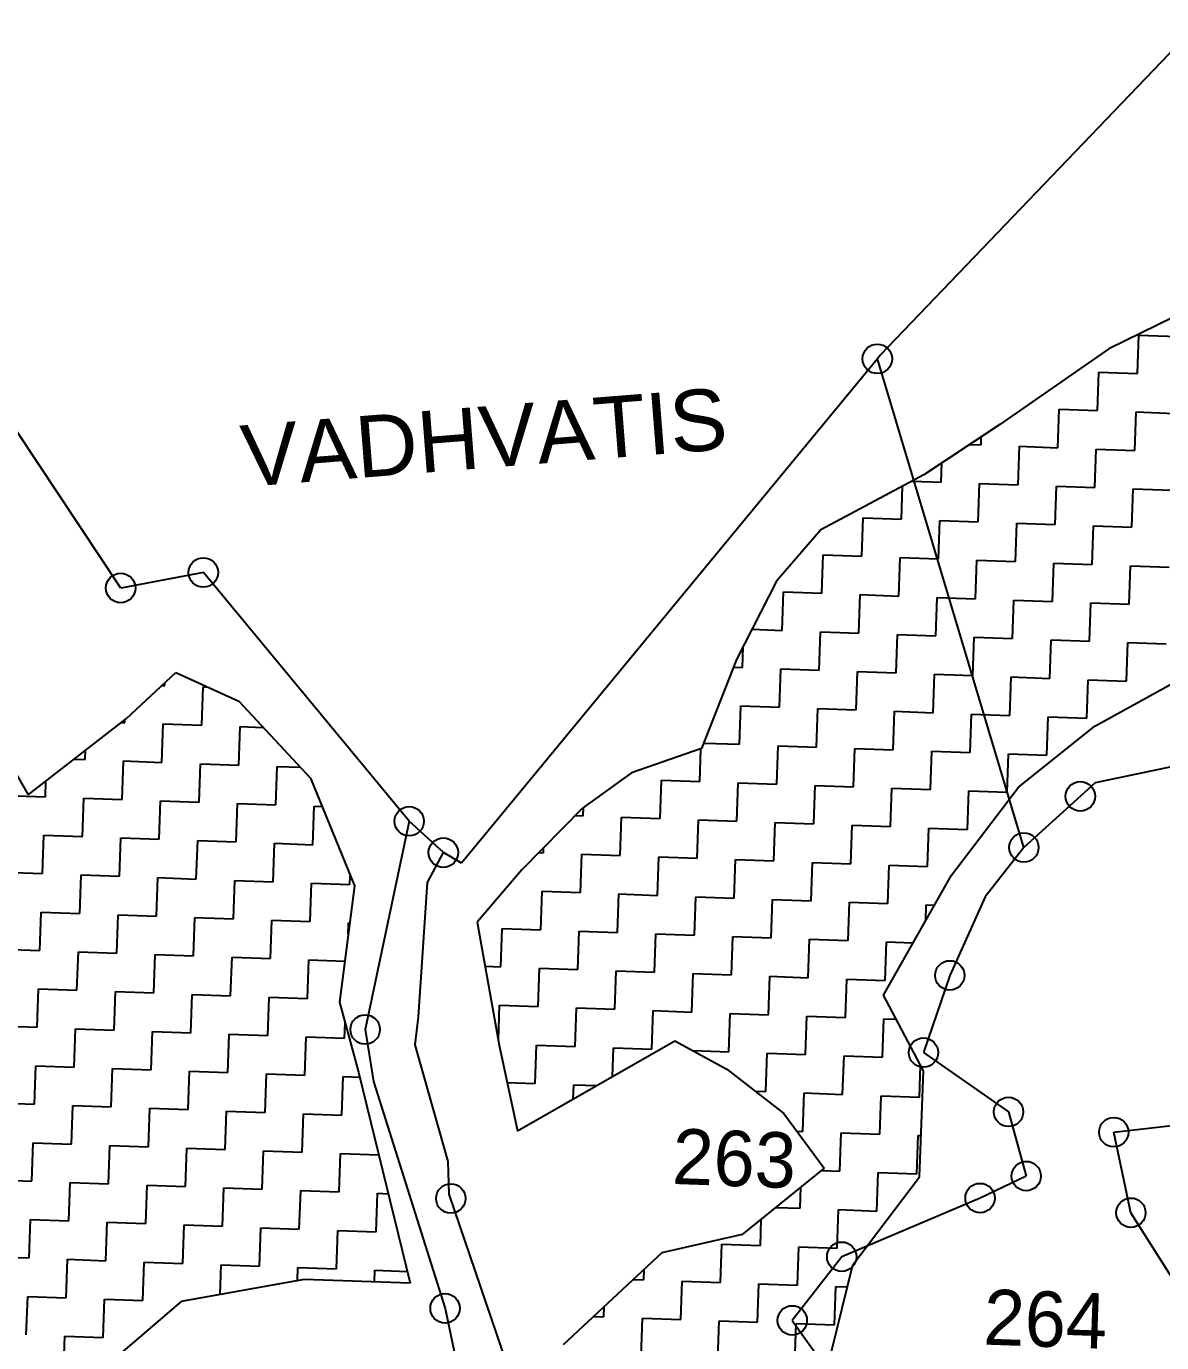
# Model space of a CAD drawing. Header units: metres. Extents: x 287345 to 291891, y 1993918 to 2000004.
# Drawn here: x 288599.1 to 288896.2, y 1998609.2 to 1998953.6 of the extents above; entities that cross this region are included whole.
import ezdxf
from ezdxf.enums import TextEntityAlignment as Align

# ---------------------------------------------------------------- set-up
doc = ezdxf.new("R2010")
doc.units = ezdxf.units.M
doc.header["$MEASUREMENT"] = 0
for name, color, linetype in [('POLY_HATCH', 12, 'Continuous'), ('POLY_PARCEL', 6, 'Continuous'), ('POLY_ROAD', 30, 'Continuous'), ('TEXT_MAPOUT', 7, 'Continuous'), ('TEXT_PARCEL', 7, 'Continuous'), ('V_BOUND_LINE', 7, 'Continuous')]:
    doc.layers.add(name, color=color, linetype=linetype)
doc.styles.get("Standard").update_dxf_attribs({"font": 'arial.ttf'})
doc.styles.add('TEXT_MAP', font='')
doc.styles.get('TEXT_MAP').set_extended_font_data('Kruti Dev 050')

msp = doc.modelspace()

# ---------------------------------------------------------------- linework, layer by layer
for centre in [(288821.82, 1998866.61), (288645.44, 1998810.71), (288623.8, 1998806.65), (288874.94, 1998752.15), (288699.31, 1998745.64), (288708.24, 1998737.43), (288860.18, 1998738.77), (288840.78, 1998705.31), (288687.78, 1998691.15), (288833.89, 1998685.13), (288856.16, 1998669.61), (288883.69, 1998664.3), (288860.79, 1998652.82), (288710.19, 1998646.97), (288848.7, 1998647.07), (288888.18, 1998643.23), (288812.5, 1998631.72), (288708.69, 1998618.22), (288799.56, 1998615.07)]:
    msp.add_circle(centre, 3.85)
at = {"layer": 'POLY_HATCH'}
for p, q in [((288903.62, 1998879.62), (288882.4, 1998869.25)), ((288882.4, 1998869.25), (288853.89, 1998849.42)), ((288853.89, 1998849.42), (288833.96, 1998836.22)), ((288833.96, 1998836.22), (288807.03, 1998821.89)), ((288807.03, 1998821.89), (288795.43, 1998808.41)), ((288795.43, 1998808.41), (288784.98, 1998787.93)), ((288878.77, 1998770.48), (288935.49, 1998801.83)), ((288784.98, 1998787.93), (288775.81, 1998764.63)), ((288625.32, 1998772.52), (288638.26, 1998784.56)), ((288638.26, 1998784.56), (288654.68, 1998777.04)), ((288586.49, 1998775.28), (288599.59, 1998752.58)), ((288654.68, 1998777.04), (288673.44, 1998756.92)), ((288599.59, 1998752.58), (288625.32, 1998772.52)), ((288858.74, 1998754.52), (288878.77, 1998770.48)), ((288775.81, 1998764.63), (288757.51, 1998758.33)), ((288673.44, 1998756.92), (288684.95, 1998728.72)), ((288757.51, 1998758.33), (288744.67, 1998749.06)), ((288841.24, 1998731.51), (288858.74, 1998754.52)), ((288744.67, 1998749.06), (288728.8, 1998732.95)), ((288728.8, 1998732.95), (288717.06, 1998719.23)), ((288823.44, 1998700.18), (288841.24, 1998731.51)), ((288684.95, 1998728.72), (288681.09, 1998698.28)), ((288717.06, 1998719.23), (288722.87, 1998687.07)), ((288681.09, 1998698.28), (288686.01, 1998680.04)), ((288833.86, 1998680.36), (288823.44, 1998700.18)), ((288727.64, 1998664.66), (288768.79, 1998688.22)), ((288768.79, 1998688.22), (288782.43, 1998680.79)), ((288722.87, 1998687.07), (288727.64, 1998664.66)), ((288686.01, 1998680.04), (288699.6, 1998624.81)), ((288782.43, 1998680.79), (288797.32, 1998669.15)), ((288832.88, 1998652.6), (288833.86, 1998680.36)), ((288797.32, 1998669.15), (288807.94, 1998654.87)), ((288807.94, 1998654.87), (288786.47, 1998637.57)), ((288815.38, 1998629.6), (288832.88, 1998652.6)), ((288786.47, 1998637.57), (288765.44, 1998632.75)), ((288765.44, 1998632.75), (288739.56, 1998608.66)), ((288807.26, 1998596.53), (288815.38, 1998629.6)), ((288671.83, 1998625.79), (288639.65, 1998619.98)), ((288699.6, 1998624.81), (288671.83, 1998625.79)), ((288639.65, 1998619.98), (288622.44, 1998605.3))]:
    msp.add_line(p, q, dxfattribs=at)
at = {"layer": 'POLY_HATCH', "linetype": 'Continuous'}
for p, q in [((288889.88, 1998862.75), (288890.24, 1998872.8)), ((288890.24, 1998872.8), (288900.29, 1998872.45)), ((288879.47, 1998853.05), (288879.83, 1998863.1)), ((288879.83, 1998863.1), (288889.88, 1998862.75)), ((288869.06, 1998843.35), (288869.42, 1998853.4)), ((288869.42, 1998853.4), (288879.47, 1998853.05)), ((288889.17, 1998842.64), (288889.53, 1998852.69)), ((288889.53, 1998852.69), (288899.58, 1998852.34)), ((288845.96, 1998844.17), (288848.95, 1998844.06)), ((288848.95, 1998844.06), (288849.03, 1998846.2)), ((288858.65, 1998833.65), (288859.01, 1998843.71)), ((288859.01, 1998843.71), (288869.06, 1998843.35)), ((288878.76, 1998832.94), (288879.11, 1998842.99)), ((288879.11, 1998842.99), (288889.17, 1998842.64)), ((288838.54, 1998834.36), (288838.72, 1998839.37)), ((288828.13, 1998824.66), (288828.44, 1998833.28)), ((288830.96, 1998834.63), (288838.54, 1998834.36)), ((288848.24, 1998823.95), (288848.6, 1998834.01)), ((288848.6, 1998834.01), (288858.65, 1998833.65)), ((288868.35, 1998823.24), (288868.7, 1998833.3)), ((288868.7, 1998833.3), (288878.76, 1998832.94)), ((288888.46, 1998822.53), (288888.81, 1998832.58)), ((288888.81, 1998832.58), (288898.87, 1998832.23)), ((288817.72, 1998814.97), (288818.08, 1998825.02)), ((288818.08, 1998825.02), (288828.13, 1998824.66)), ((288837.83, 1998814.25), (288838.19, 1998824.31)), ((288838.19, 1998824.31), (288848.24, 1998823.95)), ((288857.94, 1998813.54), (288858.29, 1998823.6)), ((288858.29, 1998823.6), (288868.35, 1998823.24)), ((288878.05, 1998812.83), (288878.4, 1998822.88)), ((288878.4, 1998822.88), (288888.46, 1998822.53)), ((288807.31, 1998805.27), (288807.67, 1998815.32)), ((288807.67, 1998815.32), (288817.72, 1998814.97)), ((288827.42, 1998804.55), (288827.78, 1998814.61)), ((288827.78, 1998814.61), (288837.83, 1998814.25)), ((288847.53, 1998803.84), (288847.88, 1998813.9)), ((288847.88, 1998813.9), (288857.94, 1998813.54)), ((288867.64, 1998803.13), (288867.99, 1998813.19)), ((288867.99, 1998813.19), (288878.05, 1998812.83)), ((288887.75, 1998802.42), (288888.1, 1998812.47)), ((288888.1, 1998812.47), (288898.16, 1998812.12)), ((288796.9, 1998795.57), (288797.26, 1998805.62)), ((288797.26, 1998805.62), (288807.31, 1998805.27)), ((288817.01, 1998794.86), (288817.36, 1998804.91)), ((288817.36, 1998804.91), (288827.42, 1998804.55)), ((288837.12, 1998794.14), (288837.47, 1998804.2)), ((288837.47, 1998804.2), (288847.53, 1998803.84)), ((288857.23, 1998793.43), (288857.58, 1998803.49)), ((288857.58, 1998803.49), (288867.64, 1998803.13)), ((288877.34, 1998792.72), (288877.69, 1998802.78)), ((288877.69, 1998802.78), (288887.75, 1998802.42)), ((288789.02, 1998795.85), (288796.9, 1998795.57)), ((288806.6, 1998785.16), (288806.95, 1998795.21)), ((288806.95, 1998795.21), (288817.01, 1998794.86)), ((288786.49, 1998785.87), (288786.68, 1998791.27)), ((288826.71, 1998784.45), (288827.06, 1998794.5)), ((288827.06, 1998794.5), (288837.12, 1998794.14)), ((288846.82, 1998783.73), (288847.17, 1998793.79)), ((288847.17, 1998793.79), (288857.23, 1998793.43)), ((288866.93, 1998783.02), (288867.28, 1998793.08)), ((288867.28, 1998793.08), (288877.34, 1998792.72)), ((288887.03, 1998782.31), (288887.39, 1998792.37)), ((288887.39, 1998792.37), (288897.44, 1998792.01)), ((288784.2, 1998785.95), (288786.49, 1998785.87)), ((288796.19, 1998775.46), (288796.54, 1998785.51)), ((288796.54, 1998785.51), (288806.6, 1998785.16)), ((288816.3, 1998774.75), (288816.65, 1998784.8)), ((288816.65, 1998784.8), (288826.71, 1998784.45)), ((288634.62, 1998781.18), (288635.32, 1998781.15)), ((288635.32, 1998781.15), (288635.34, 1998781.84)), ((288836.41, 1998774.04), (288836.76, 1998784.09)), ((288836.76, 1998784.09), (288846.82, 1998783.73)), ((288856.52, 1998773.32), (288856.87, 1998783.38)), ((288856.87, 1998783.38), (288866.93, 1998783.02)), ((288876.62, 1998772.61), (288876.98, 1998782.67)), ((288876.98, 1998782.67), (288887.03, 1998782.31)), ((288645.02, 1998770.74), (288645.37, 1998780.8)), ((288645.37, 1998780.8), (288646.57, 1998780.75)), ((288785.78, 1998765.76), (288786.13, 1998775.81)), ((288786.13, 1998775.81), (288796.19, 1998775.46)), ((288805.89, 1998765.05), (288806.24, 1998775.1)), ((288806.24, 1998775.1), (288816.3, 1998774.75)), ((288826, 1998764.34), (288826.35, 1998774.39)), ((288826.35, 1998774.39), (288836.41, 1998774.04)), ((288623.99, 1998771.49), (288624.91, 1998771.45)), ((288624.91, 1998771.45), (288624.93, 1998772.21)), ((288634.6, 1998761.04), (288634.96, 1998771.1)), ((288634.96, 1998771.1), (288645.02, 1998770.74)), ((288846.11, 1998763.63), (288846.46, 1998773.68)), ((288846.46, 1998773.68), (288856.52, 1998773.32)), ((288866.21, 1998762.91), (288866.57, 1998772.97)), ((288866.57, 1998772.97), (288876.62, 1998772.61)), ((288654.71, 1998760.33), (288655.07, 1998770.39)), ((288655.07, 1998770.39), (288661.08, 1998770.17)), ((288614.5, 1998761.75), (288614.58, 1998764.2)), ((288775.37, 1998756.06), (288775.67, 1998764.58)), ((288776.38, 1998766.09), (288785.78, 1998765.76)), ((288795.48, 1998755.35), (288795.83, 1998765.4)), ((288795.83, 1998765.4), (288805.89, 1998765.05)), ((288815.59, 1998754.64), (288815.94, 1998764.69)), ((288815.94, 1998764.69), (288826, 1998764.34)), ((288835.69, 1998753.93), (288836.05, 1998763.98)), ((288836.05, 1998763.98), (288846.11, 1998763.63)), ((288611.56, 1998761.86), (288614.5, 1998761.75)), ((288624.19, 1998751.34), (288624.55, 1998761.4)), ((288624.55, 1998761.4), (288634.6, 1998761.04)), ((288644.3, 1998750.63), (288644.66, 1998760.69)), ((288644.66, 1998760.69), (288654.71, 1998760.33)), ((288855.8, 1998753.22), (288856.16, 1998763.27)), ((288856.16, 1998763.27), (288866.21, 1998762.91)), ((288664.41, 1998749.92), (288664.77, 1998759.98)), ((288664.77, 1998759.98), (288670.78, 1998759.76)), ((288604.09, 1998752.06), (288604.23, 1998756.18)), ((288764.96, 1998746.36), (288765.31, 1998756.42)), ((288765.31, 1998756.42), (288775.37, 1998756.06)), ((288785.07, 1998745.65), (288785.42, 1998755.71)), ((288785.42, 1998755.71), (288795.48, 1998755.35)), ((288805.18, 1998744.94), (288805.53, 1998754.99)), ((288805.53, 1998754.99), (288815.59, 1998754.64)), ((288825.28, 1998744.23), (288825.64, 1998754.28)), ((288825.64, 1998754.28), (288835.69, 1998753.93)), ((288845.39, 1998743.52), (288845.75, 1998753.57)), ((288845.75, 1998753.57), (288855.8, 1998753.22)), ((288594.03, 1998752.41), (288604.09, 1998752.06)), ((288613.78, 1998741.65), (288614.14, 1998751.7)), ((288614.14, 1998751.7), (288624.19, 1998751.34)), ((288633.89, 1998740.93), (288634.25, 1998750.99)), ((288634.25, 1998750.99), (288644.3, 1998750.63)), ((288654, 1998740.22), (288654.36, 1998750.28)), ((288654.36, 1998750.28), (288664.41, 1998749.92)), ((288674.11, 1998739.51), (288674.47, 1998749.56)), ((288674.47, 1998749.56), (288676.47, 1998749.49)), ((288742.79, 1998747.15), (288744.85, 1998747.07)), ((288744.85, 1998747.07), (288744.93, 1998749.25)), ((288754.55, 1998736.66), (288754.9, 1998746.72)), ((288754.9, 1998746.72), (288764.96, 1998746.36)), ((288774.66, 1998735.95), (288775.01, 1998746.01)), ((288775.01, 1998746.01), (288785.07, 1998745.65)), ((288794.77, 1998735.24), (288795.12, 1998745.3)), ((288795.12, 1998745.3), (288805.18, 1998744.94)), ((288814.87, 1998734.53), (288815.23, 1998744.58)), ((288815.23, 1998744.58), (288825.28, 1998744.23)), ((288834.98, 1998733.82), (288835.34, 1998743.87)), ((288835.34, 1998743.87), (288845.39, 1998743.52)), ((288603.37, 1998731.95), (288603.73, 1998742)), ((288603.73, 1998742), (288613.78, 1998741.65)), ((288623.48, 1998731.23), (288623.84, 1998741.29)), ((288623.84, 1998741.29), (288633.89, 1998740.93)), ((288643.59, 1998730.52), (288643.95, 1998740.58)), ((288643.95, 1998740.58), (288654, 1998740.22)), ((288663.7, 1998729.81), (288664.06, 1998739.87)), ((288664.06, 1998739.87), (288674.11, 1998739.51)), ((288733.21, 1998737.42), (288734.44, 1998737.38)), ((288734.44, 1998737.38), (288734.49, 1998738.72)), ((288744.14, 1998726.97), (288744.49, 1998737.02)), ((288744.49, 1998737.02), (288754.55, 1998736.66)), ((288764.25, 1998726.25), (288764.6, 1998736.31)), ((288764.6, 1998736.31), (288774.66, 1998735.95)), ((288784.35, 1998725.54), (288784.71, 1998735.6)), ((288784.71, 1998735.6), (288794.77, 1998735.24)), ((288804.46, 1998724.83), (288804.82, 1998734.89)), ((288804.82, 1998734.89), (288814.87, 1998734.53)), ((288824.57, 1998724.12), (288824.93, 1998734.17)), ((288824.93, 1998734.17), (288834.98, 1998733.82)), ((288593.32, 1998732.3), (288603.37, 1998731.95)), ((288613.07, 1998721.54), (288613.43, 1998731.59)), ((288613.43, 1998731.59), (288623.48, 1998731.23)), ((288633.18, 1998720.82), (288633.54, 1998730.88)), ((288633.54, 1998730.88), (288643.59, 1998730.52)), ((288653.29, 1998720.11), (288653.65, 1998730.17)), ((288653.65, 1998730.17), (288663.7, 1998729.81)), ((288673.4, 1998719.4), (288673.76, 1998729.46)), ((288673.76, 1998729.46), (288683.81, 1998729.1)), ((288683.81, 1998729.1), (288683.89, 1998731.32)), ((288733.73, 1998717.27), (288734.08, 1998727.32)), ((288734.08, 1998727.32), (288744.14, 1998726.97)), ((288753.84, 1998716.56), (288754.19, 1998726.61)), ((288754.19, 1998726.61), (288764.25, 1998726.25)), ((288773.94, 1998715.84), (288774.3, 1998725.9)), ((288774.3, 1998725.9), (288784.35, 1998725.54)), ((288794.05, 1998715.13), (288794.41, 1998725.19)), ((288794.41, 1998725.19), (288804.46, 1998724.83)), ((288814.16, 1998714.42), (288814.52, 1998724.47)), ((288814.52, 1998724.47), (288824.57, 1998724.12)), ((288834.48, 1998719.62), (288834.63, 1998723.76)), ((288834.63, 1998723.76), (288836.79, 1998723.69)), ((288602.66, 1998711.84), (288603.02, 1998721.89)), ((288603.02, 1998721.89), (288613.07, 1998721.54)), ((288622.77, 1998711.13), (288623.13, 1998721.18)), ((288623.13, 1998721.18), (288633.18, 1998720.82)), ((288642.88, 1998710.41), (288643.24, 1998720.47)), ((288643.24, 1998720.47), (288653.29, 1998720.11)), ((288662.99, 1998709.7), (288663.35, 1998719.76)), ((288663.35, 1998719.76), (288673.4, 1998719.4)), ((288683.35, 1998716.08), (288683.45, 1998719.05)), ((288683.45, 1998719.05), (288683.72, 1998719.04)), ((288723.32, 1998707.57), (288723.67, 1998717.62)), ((288723.67, 1998717.62), (288733.73, 1998717.27)), ((288743.43, 1998706.86), (288743.78, 1998716.91)), ((288743.78, 1998716.91), (288753.84, 1998716.56)), ((288763.53, 1998706.14), (288763.89, 1998716.2)), ((288763.89, 1998716.2), (288773.94, 1998715.84)), ((288783.64, 1998705.43), (288784, 1998715.49)), ((288784, 1998715.49), (288794.05, 1998715.13)), ((288592.61, 1998712.19), (288602.66, 1998711.84)), ((288803.75, 1998704.72), (288804.11, 1998714.78)), ((288804.11, 1998714.78), (288814.16, 1998714.42)), ((288823.86, 1998704.01), (288824.22, 1998714.06)), ((288824.22, 1998714.06), (288831.19, 1998713.82)), ((288612.36, 1998701.43), (288612.72, 1998711.48)), ((288612.72, 1998711.48), (288622.77, 1998711.13)), ((288632.47, 1998700.72), (288632.83, 1998710.77)), ((288632.83, 1998710.77), (288642.88, 1998710.41)), ((288652.58, 1998700), (288652.94, 1998710.06)), ((288652.94, 1998710.06), (288662.99, 1998709.7)), ((288672.69, 1998699.29), (288673.04, 1998709.35)), ((288673.04, 1998709.35), (288682.45, 1998709.01)), ((288719.14, 1998707.72), (288723.32, 1998707.57)), ((288733.02, 1998697.16), (288733.37, 1998707.21)), ((288733.37, 1998707.21), (288743.43, 1998706.86)), ((288753.12, 1998696.45), (288753.48, 1998706.5)), ((288753.48, 1998706.5), (288763.53, 1998706.14)), ((288773.23, 1998695.73), (288773.59, 1998705.79)), ((288773.59, 1998705.79), (288783.64, 1998705.43)), ((288793.34, 1998695.02), (288793.7, 1998705.08)), ((288793.7, 1998705.08), (288803.75, 1998704.72)), ((288601.95, 1998691.73), (288602.31, 1998701.78)), ((288602.31, 1998701.78), (288612.36, 1998701.43)), ((288813.45, 1998694.31), (288813.81, 1998704.37)), ((288813.81, 1998704.37), (288823.86, 1998704.01)), ((288622.06, 1998691.02), (288622.42, 1998701.07)), ((288622.42, 1998701.07), (288632.47, 1998700.72)), ((288642.17, 1998690.31), (288642.52, 1998700.36)), ((288642.52, 1998700.36), (288652.58, 1998700)), ((288662.28, 1998689.59), (288662.63, 1998699.65)), ((288662.63, 1998699.65), (288672.69, 1998699.29)), ((288722.64, 1998688.35), (288722.96, 1998697.51)), ((288722.96, 1998697.51), (288733.02, 1998697.16)), ((288742.71, 1998686.75), (288743.07, 1998696.8)), ((288743.07, 1998696.8), (288753.12, 1998696.45)), ((288762.82, 1998686.04), (288763.18, 1998696.09)), ((288763.18, 1998696.09), (288773.23, 1998695.73)), ((288782.93, 1998685.32), (288783.29, 1998695.38)), ((288783.29, 1998695.38), (288793.34, 1998695.02)), ((288591.9, 1998692.08), (288601.95, 1998691.73)), ((288611.65, 1998681.32), (288612.01, 1998691.37)), ((288612.01, 1998691.37), (288622.06, 1998691.02)), ((288682.39, 1998688.88), (288682.53, 1998692.95)), ((288803.04, 1998684.61), (288803.4, 1998694.67)), ((288803.4, 1998694.67), (288813.45, 1998694.31)), ((288823.15, 1998683.9), (288823.51, 1998693.96)), ((288823.51, 1998693.96), (288826.78, 1998693.84)), ((288631.76, 1998680.61), (288632.11, 1998690.66)), ((288632.11, 1998690.66), (288642.17, 1998690.31)), ((288651.87, 1998679.89), (288652.22, 1998689.95)), ((288652.22, 1998689.95), (288662.28, 1998689.59)), ((288671.98, 1998679.18), (288672.33, 1998689.24)), ((288672.33, 1998689.24), (288682.39, 1998688.88)), ((288732.3, 1998677.05), (288732.66, 1998687.1)), ((288732.66, 1998687.1), (288742.71, 1998686.75)), ((288752.5, 1998678.9), (288752.77, 1998686.39)), ((288752.77, 1998686.39), (288762.82, 1998686.04)), ((288773.5, 1998685.66), (288782.93, 1998685.32)), ((288792.63, 1998674.91), (288792.99, 1998684.97)), ((288792.99, 1998684.97), (288803.04, 1998684.61)), ((288601.24, 1998671.62), (288601.6, 1998681.67)), ((288601.6, 1998681.67), (288611.65, 1998681.32)), ((288621.35, 1998670.91), (288621.7, 1998680.96)), ((288621.7, 1998680.96), (288631.76, 1998680.61)), ((288812.74, 1998674.2), (288813.1, 1998684.26)), ((288813.1, 1998684.26), (288823.15, 1998683.9)), ((288832.85, 1998673.49), (288833.14, 1998681.74)), ((288641.46, 1998670.2), (288641.81, 1998680.25)), ((288641.81, 1998680.25), (288651.87, 1998679.89)), ((288661.57, 1998669.48), (288661.92, 1998679.54)), ((288661.92, 1998679.54), (288671.98, 1998679.18)), ((288681.68, 1998668.77), (288682.03, 1998678.83)), ((288682.03, 1998678.83), (288686.35, 1998678.67)), ((288724.95, 1998677.31), (288732.3, 1998677.05)), ((288742.23, 1998673.01), (288742.36, 1998676.69)), ((288742.36, 1998676.69), (288748.29, 1998676.48)), ((288789.82, 1998675.01), (288792.63, 1998674.91)), ((288802.33, 1998664.5), (288802.68, 1998674.56)), ((288802.68, 1998674.56), (288812.74, 1998674.2)), ((288591.18, 1998671.98), (288601.24, 1998671.62)), ((288610.94, 1998661.21), (288611.29, 1998671.26)), ((288611.29, 1998671.26), (288621.35, 1998670.91)), ((288822.44, 1998663.79), (288822.79, 1998673.85)), ((288822.79, 1998673.85), (288832.85, 1998673.49)), ((288631.05, 1998660.5), (288631.4, 1998670.55)), ((288631.4, 1998670.55), (288641.46, 1998670.2)), ((288651.16, 1998659.79), (288651.51, 1998669.84)), ((288651.51, 1998669.84), (288661.57, 1998669.48)), ((288671.27, 1998659.07), (288671.62, 1998669.13)), ((288671.62, 1998669.13), (288681.68, 1998668.77)), ((288800.73, 1998664.56), (288802.33, 1998664.5)), ((288812.03, 1998654.09), (288812.38, 1998664.15)), ((288812.38, 1998664.15), (288822.44, 1998663.79)), ((288600.53, 1998651.51), (288600.88, 1998661.56)), ((288600.88, 1998661.56), (288610.94, 1998661.21)), ((288620.64, 1998650.8), (288620.99, 1998660.85)), ((288620.99, 1998660.85), (288631.05, 1998660.5)), ((288832.14, 1998653.38), (288832.49, 1998663.44)), ((288832.49, 1998663.44), (288833.27, 1998663.41)), ((288640.75, 1998650.09), (288641.1, 1998660.14)), ((288641.1, 1998660.14), (288651.16, 1998659.79)), ((288660.85, 1998649.38), (288661.21, 1998659.43)), ((288661.21, 1998659.43), (288671.27, 1998659.07)), ((288680.96, 1998648.66), (288681.32, 1998658.72)), ((288681.32, 1998658.72), (288691.35, 1998658.36)), ((288807.18, 1998654.26), (288812.03, 1998654.09)), ((288821.73, 1998643.68), (288822.08, 1998653.74)), ((288822.08, 1998653.74), (288832.14, 1998653.38)), ((288590.47, 1998651.87), (288600.53, 1998651.51)), ((288610.23, 1998641.1), (288610.58, 1998651.15)), ((288610.58, 1998651.15), (288620.64, 1998650.8)), ((288630.34, 1998640.39), (288630.69, 1998650.44)), ((288630.69, 1998650.44), (288640.75, 1998650.09)), ((288650.44, 1998639.68), (288650.8, 1998649.73)), ((288650.8, 1998649.73), (288660.85, 1998649.38)), ((288670.55, 1998638.97), (288670.91, 1998649.02)), ((288670.91, 1998649.02), (288680.96, 1998648.66)), ((288690.66, 1998638.25), (288691.02, 1998648.31)), ((288691.02, 1998648.31), (288693.84, 1998648.21)), ((288801.62, 1998644.39), (288801.81, 1998649.94)), ((288795.22, 1998644.62), (288801.62, 1998644.39)), ((288811.32, 1998633.98), (288811.67, 1998644.04)), ((288811.67, 1998644.04), (288821.73, 1998643.68)), ((288599.82, 1998631.4), (288600.17, 1998641.46)), ((288600.17, 1998641.46), (288610.23, 1998641.1)), ((288619.93, 1998630.69), (288620.28, 1998640.74)), ((288620.28, 1998640.74), (288630.34, 1998640.39)), ((288640.03, 1998629.98), (288640.39, 1998640.03)), ((288640.39, 1998640.03), (288650.44, 1998639.68)), ((288791.21, 1998634.7), (288791.45, 1998641.59)), ((288660.14, 1998629.27), (288660.5, 1998639.32)), ((288660.5, 1998639.32), (288670.55, 1998638.97)), ((288680.25, 1998628.56), (288680.61, 1998638.61)), ((288680.61, 1998638.61), (288690.66, 1998638.25)), ((288780.8, 1998625), (288781.15, 1998635.05)), ((288781.15, 1998635.05), (288791.21, 1998634.7)), ((288800.91, 1998624.29), (288801.26, 1998634.34)), ((288801.26, 1998634.34), (288811.32, 1998633.98)), ((288589.76, 1998631.76), (288599.82, 1998631.4)), ((288609.51, 1998620.99), (288609.87, 1998631.05)), ((288609.87, 1998631.05), (288619.93, 1998630.69)), ((288629.62, 1998620.28), (288629.98, 1998630.33)), ((288629.98, 1998630.33), (288640.03, 1998629.98)), ((288649.81, 1998621.81), (288650.09, 1998629.62)), ((288650.09, 1998629.62), (288660.14, 1998629.27)), ((288670.08, 1998625.47), (288670.2, 1998628.91)), ((288670.2, 1998628.91), (288680.25, 1998628.56)), ((288690.2, 1998625.14), (288690.31, 1998628.2)), ((288690.31, 1998628.2), (288698.84, 1998627.9)), ((288760.69, 1998625.71), (288760.78, 1998628.42)), ((288757.98, 1998625.8), (288760.69, 1998625.71)), ((288770.39, 1998615.3), (288770.74, 1998625.35)), ((288770.74, 1998625.35), (288780.8, 1998625)), ((288790.5, 1998614.59), (288790.85, 1998624.64)), ((288790.85, 1998624.64), (288800.91, 1998624.29)), ((288810.6, 1998613.88), (288810.96, 1998623.93)), ((288810.96, 1998623.93), (288813.97, 1998623.82)), ((288599.1, 1998611.29), (288599.46, 1998621.35)), ((288599.46, 1998621.35), (288609.51, 1998620.99)), ((288619.21, 1998610.58), (288619.57, 1998620.64)), ((288619.57, 1998620.64), (288629.62, 1998620.28)), ((288747.56, 1998616.11), (288750.28, 1998616.01)), ((288750.28, 1998616.01), (288750.37, 1998618.73)), ((288759.98, 1998605.6), (288760.33, 1998615.65)), ((288760.33, 1998615.65), (288770.39, 1998615.3)), ((288780.09, 1998604.89), (288780.44, 1998614.94)), ((288780.44, 1998614.94), (288790.5, 1998614.59)), ((288800.19, 1998604.18), (288800.55, 1998614.23)), ((288800.55, 1998614.23), (288810.6, 1998613.88)), ((288608.8, 1998600.88), (288609.16, 1998610.94)), ((288609.16, 1998610.94), (288619.21, 1998610.58))]:
    msp.add_line(p, q, dxfattribs=at)
at = {"layer": 'POLY_PARCEL'}
for p, q in [((288860.18, 1998738.77), (288821.82, 1998866.61)), ((288909.98, 1998762.19), (288878.85, 1998755.69)), ((288878.85, 1998755.69), (288860.18, 1998738.77)), ((288860.18, 1998738.77), (288850.07, 1998725.89)), ((288850.07, 1998725.89), (288840.78, 1998705.31)), ((288840.78, 1998705.31), (288833.89, 1998685.13)), ((288833.89, 1998685.13), (288856.16, 1998669.61)), ((288856.16, 1998669.61), (288860.79, 1998652.82)), ((288883.69, 1998664.3), (288918.06, 1998668.31)), ((288888.18, 1998643.23), (288883.69, 1998664.3)), ((288860.79, 1998652.82), (288848.7, 1998647.07)), ((288848.7, 1998647.07), (288812.5, 1998631.72)), ((288908.44, 1998611.16), (288888.18, 1998643.23)), ((288812.5, 1998631.72), (288799.56, 1998615.07)), ((288799.56, 1998615.07), (288824.92, 1998579.49))]:
    msp.add_line(p, q, dxfattribs=at)
at = {"layer": 'POLY_ROAD'}
for p, q in [((288699.31, 1998745.64), (288687.78, 1998691.15)), ((288704.12, 1998729.61), (288708.24, 1998737.43)), ((288701.76, 1998694.44), (288704.12, 1998729.61)), ((288700.91, 1998687.14), (288701.76, 1998694.44)), ((288687.78, 1998691.15), (288689.94, 1998677.58)), ((288709.52, 1998656.6), (288700.91, 1998687.14)), ((288689.94, 1998677.58), (288708.69, 1998618.22)), ((288709.81, 1998648.08), (288709.52, 1998656.6)), ((288724.97, 1998603.53), (288709.81, 1998648.08)), ((288708.69, 1998618.22), (288711.71, 1998604.03))]:
    msp.add_line(p, q, dxfattribs=at)
at = {"layer": 'V_BOUND_LINE'}
for p, q in [((288905.04, 1998953.57), (288822.59, 1998867.55)), ((288623.8, 1998806.65), (288573.38, 1998882.55)), ((288822.59, 1998867.55), (288821.82, 1998866.61)), ((288821.82, 1998866.61), (288712.97, 1998734.63)), ((288645.44, 1998810.71), (288623.8, 1998806.65)), ((288699.31, 1998745.64), (288645.44, 1998810.71)), ((288708.24, 1998737.43), (288699.31, 1998745.64)), ((288712.97, 1998734.63), (288708.24, 1998737.43))]:
    msp.add_line(p, q, dxfattribs=at)

# ---------------------------------------------------------------- texts
at = {"layer": 'TEXT_MAPOUT'}
msp.add_text('VADHVATIS', height=16.097, rotation=4.5062, dxfattribs=at).set_placement((288655.99, 1998833.06))
at = {"layer": 'TEXT_PARCEL', "style": 'TEXT_MAP'}
for s, p in [('263', (288784.39, 1998657.45)), ('264', (288865.82, 1998615.43))]:
    msp.add_text(s, height=14.488, rotation=357.9734, dxfattribs=at).set_placement(p, align=Align.MIDDLE)

doc.saveas('drawing.dxf')
